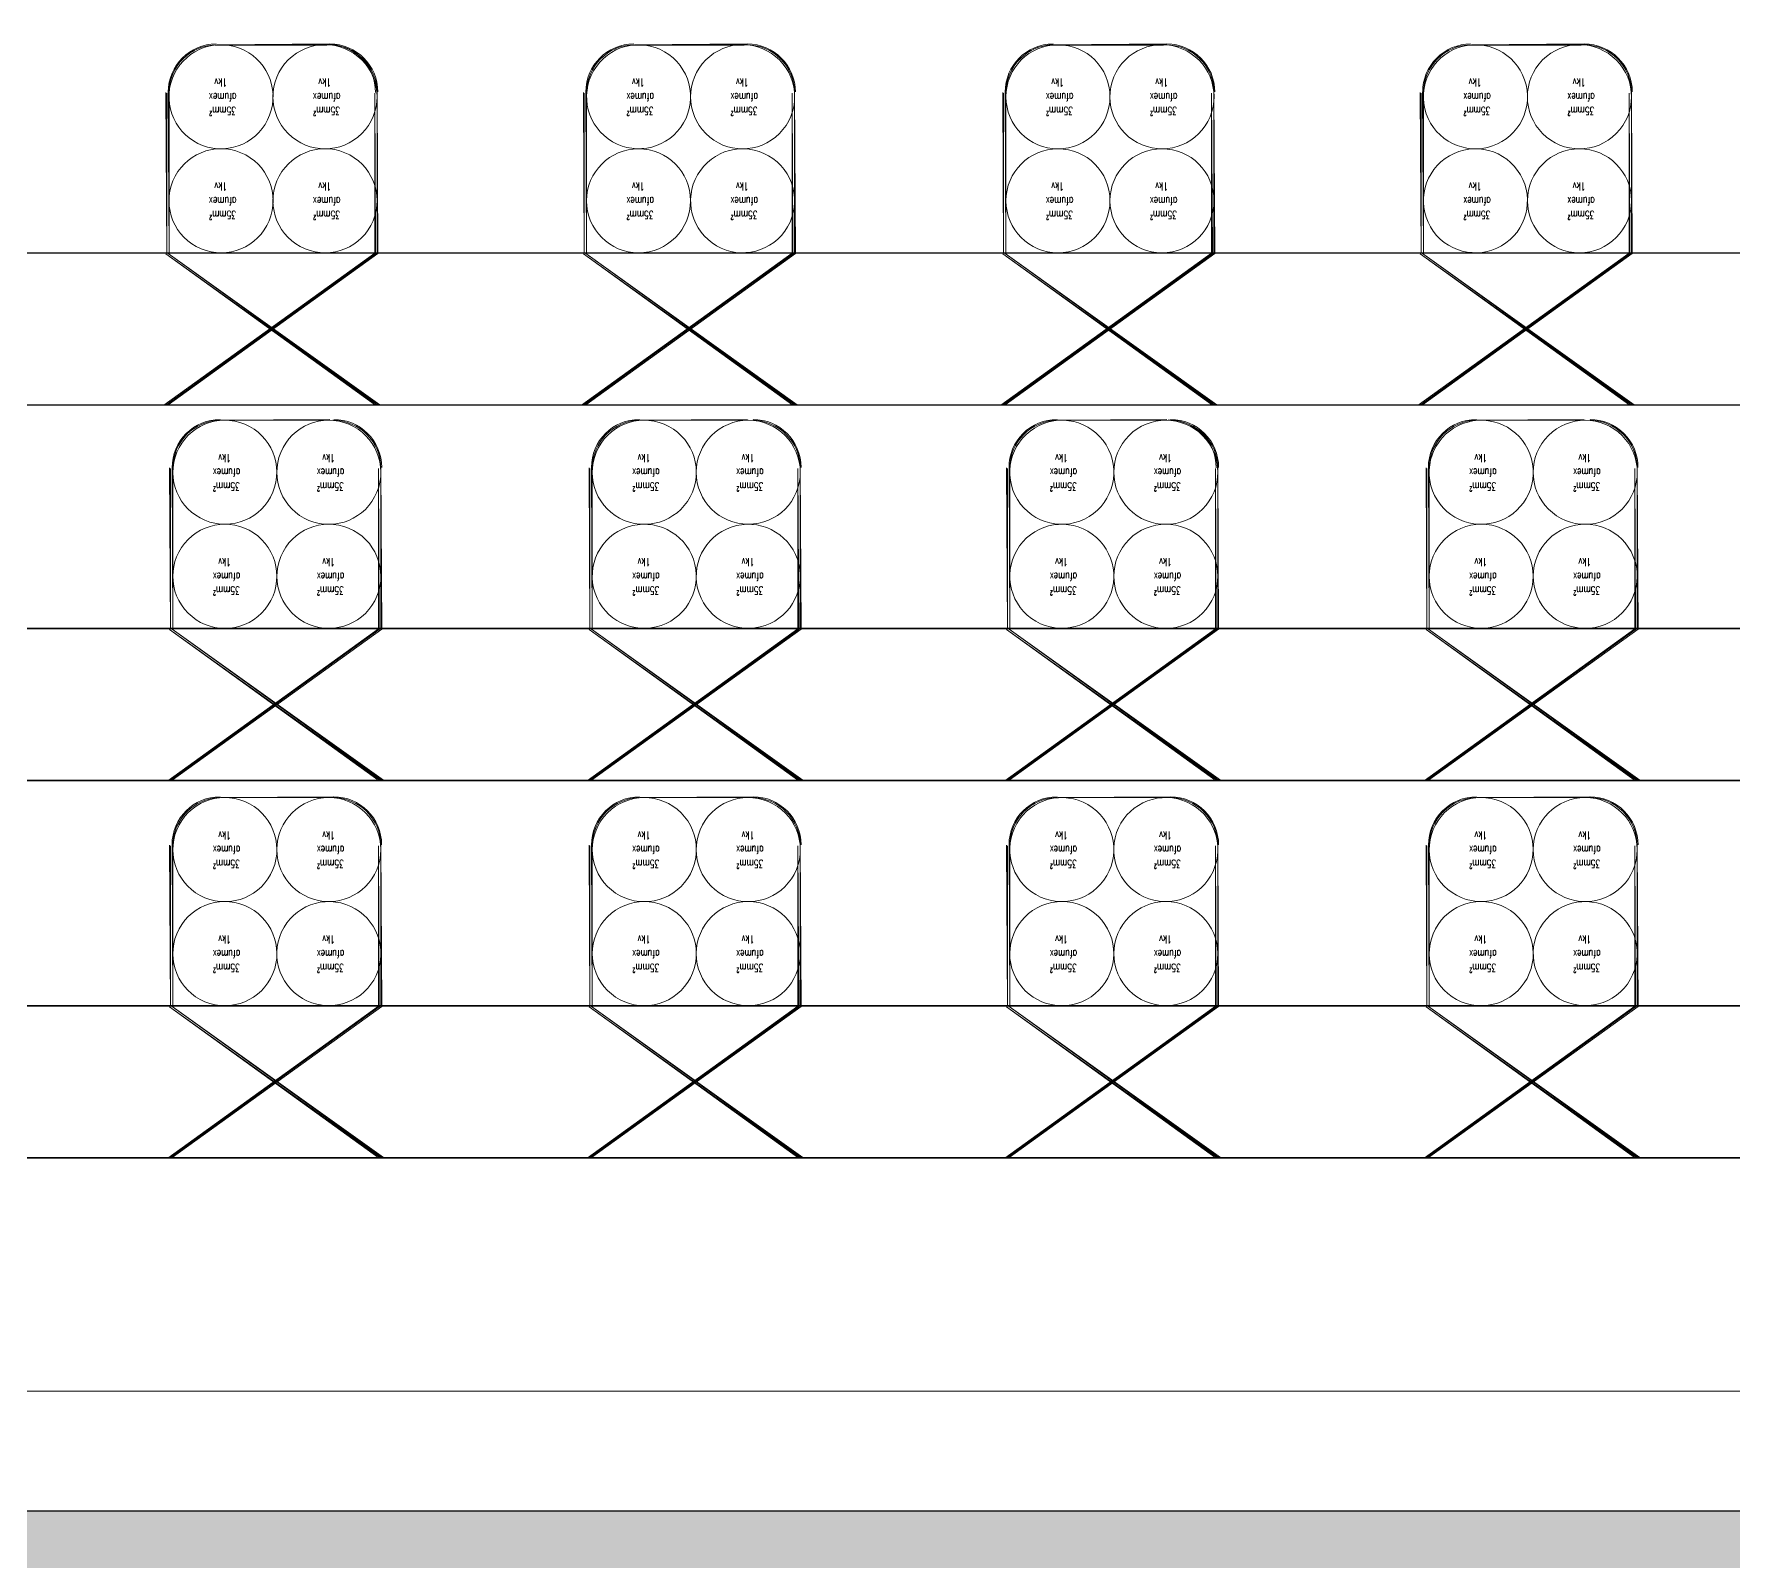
# Model space of a CAD drawing. Extents: x -14.2 to 52.3, y 3.7 to 90.9.
# Drawn here: x 12.5052 to 12.7176, y 17.6124 to 17.8033 of the extents above; entities that cross this region are included whole.
import ezdxf

# ---------------------------------------------------------------- set-up
doc = ezdxf.new("R2010")
doc.units = 0
for name, color, linetype, lineweight in [('limpo_PINI-PSG-PE-0102-LAZ-R00$0$0-1', 7, 'Continuous', 5), ('limpo_PINI-PSG-PE-0102-LAZ-R00$0$A-DETL', 1, 'Continuous', 5), ('limpo_PINI-PSG-PE-0102-LAZ-R00$0$A-DETL-GENF', 1, 'Continuous', 5), ('limpo_PINI-PSG-PE-0102-LAZ-R00$0$A-WALL-FNSH', 1, 'Continuous', 40), ('limpo_PINI-PSG-PE-0102-LAZ-R00$0$PNIN-HID-PL-0009-LAZ-R00_dwg', 8, 'Continuous', 5)]:
    doc.layers.add(name, color=color, linetype=linetype, lineweight=lineweight)
doc.layers.add('limpo_PINI-PSG-PE-0102-LAZ-R00$0$0-8', color=7, linetype='Continuous', lineweight=5, true_color=0x999999)
doc.layers.add('limpo_PINI-PSG-PE-0102-LAZ-R00$0$XR_ARQT', color=7, linetype='Continuous')
doc.layers.add('XR_ARQT', color=7, linetype='Continuous')
doc.styles.add('limpo_PINI-PSG-PE-0102-LAZ-R00$0$RomanS_2', font='romans__.ttf', dxfattribs={"width": 0.7, "height": 0.001})

# ---------------------------------------------------------------- blocks, each defined once
blk = doc.blocks.new('limpo_PINI-PSG-PE-0102-LAZ-R00$0$LAZ GERAL - PNE_dwg-25011385-009 - PRE - PAV_ LAZER - GERAL')
at = {"layer": 'limpo_PINI-PSG-PE-0102-LAZ-R00$0$0-8'}
for p, q in [((-8.78, -7.05452), (-9.8293, -7.05452)), ((-9.07896, -7.05452), (-9.07896, -7.05402)), ((-9.02677, -7.05452), (-9.02677, -7.05402)), ((-8.97435, -7.05452), (-8.97435, -7.05402)), ((-8.92217, -7.05452), (-8.92217, -7.05402)), ((-8.78, -7.10145), (-9.8293, -7.10145)), ((-8.78, -7.14861), (-9.8293, -7.14861))]:
    blk.add_line(p, q, dxfattribs=at)
at = {"layer": 'limpo_PINI-PSG-PE-0102-LAZ-R00$0$0-8', "flags": 128}
for points in [[(-9.08496, -7.02842), (-9.09906, -7.02852), (-9.08506, -7.02852)], [(-9.03277, -7.02842), (-9.04687, -7.02852), (-9.03287, -7.02852)], [(-8.98035, -7.02842), (-8.99445, -7.02852), (-8.98045, -7.02852)], [(-8.92817, -7.02842), (-8.94227, -7.02852), (-8.92827, -7.02852)], [(-9.10516, -7.07352), (-9.07896, -7.05462), (-9.07906, -7.03452), (-9.07906, -7.05452), (-9.10539, -7.07352)], [(-9.10516, -7.03442), (-9.10506, -7.05452), (-9.10506, -7.03452)], [(-9.05297, -7.07352), (-9.02677, -7.05462), (-9.02687, -7.03452), (-9.02687, -7.05452), (-9.05321, -7.07352)], [(-9.05297, -7.03442), (-9.05287, -7.05452), (-9.05287, -7.03452)], [(-9.00055, -7.07352), (-8.97435, -7.05462), (-8.97445, -7.03452), (-8.97445, -7.05452), (-9.00079, -7.07352)], [(-9.00055, -7.03442), (-9.00045, -7.05452), (-9.00045, -7.03452)], [(-8.94837, -7.07352), (-8.92217, -7.05462), (-8.92227, -7.03452), (-8.92227, -7.05452), (-8.94861, -7.07352)], [(-8.94837, -7.03442), (-8.94827, -7.05452), (-8.94827, -7.03452)], [(-9.8293, -7.05452), (-9.8293, -7.07352), (-8.78, -7.07352)], [(-9.07896, -7.07352), (-9.10516, -7.05462), (-9.07872, -7.07352)], [(-9.02677, -7.07352), (-9.05297, -7.05462), (-9.02653, -7.07352)], [(-8.97435, -7.07352), (-9.00055, -7.05462), (-8.97411, -7.07352)], [(-8.92217, -7.07352), (-8.94837, -7.05462), (-8.92193, -7.07352)], [(-9.08496, -7.07535), (-9.09906, -7.07545), (-9.08506, -7.07545)], [(-9.03277, -7.07535), (-9.04687, -7.07545), (-9.03287, -7.07545)], [(-8.98035, -7.07535), (-8.99445, -7.07545), (-8.98045, -7.07545)], [(-8.92817, -7.07535), (-8.94227, -7.07545), (-8.92827, -7.07545)], [(-9.10468, -7.12045), (-9.07848, -7.10155), (-9.07858, -7.08145), (-9.07858, -7.10145), (-9.10492, -7.12045)], [(-9.10468, -7.08135), (-9.10458, -7.10145), (-9.10458, -7.08145)], [(-9.05226, -7.12045), (-9.02606, -7.10155), (-9.02616, -7.08145), (-9.02616, -7.10145), (-9.0525, -7.12045)], [(-9.05226, -7.08135), (-9.05216, -7.10145), (-9.05216, -7.08145)], [(-9.00007, -7.12045), (-8.97387, -7.10155), (-8.97397, -7.08145), (-8.97397, -7.10145), (-9.00031, -7.12045)], [(-9.00007, -7.08135), (-8.99997, -7.10145), (-8.99997, -7.08145)], [(-8.94765, -7.12045), (-8.92145, -7.10155), (-8.92155, -7.08145), (-8.92155, -7.10145), (-8.94789, -7.12045)], [(-8.94765, -7.08135), (-8.94755, -7.10145), (-8.94755, -7.08145)], [(-9.05226, -7.10145), (-9.07848, -7.10145), (-9.07848, -7.10065)], [(-8.94765, -7.10145), (-8.97387, -7.10145), (-8.97387, -7.10065)], [(-9.8293, -7.10145), (-9.8293, -7.12045), (-8.78, -7.12045)], [(-9.07848, -7.12045), (-9.10468, -7.10155), (-9.07824, -7.12045)], [(-9.02606, -7.12045), (-9.05226, -7.10155), (-9.02582, -7.12045)], [(-8.97387, -7.12045), (-9.00007, -7.10155), (-8.97364, -7.12045)], [(-8.92145, -7.12045), (-8.94765, -7.10155), (-8.92122, -7.12045)], [(-9.08448, -7.12251), (-9.09858, -7.12261), (-9.08458, -7.12261)], [(-9.03206, -7.12251), (-9.04616, -7.12261), (-9.03216, -7.12261)], [(-8.97987, -7.12251), (-8.99397, -7.12261), (-8.97997, -7.12261)], [(-8.92745, -7.12251), (-8.94155, -7.12261), (-8.92755, -7.12261)], [(-9.10468, -7.16761), (-9.07848, -7.14871), (-9.07858, -7.12861), (-9.07858, -7.14861), (-9.10492, -7.16761)], [(-9.10468, -7.12851), (-9.10458, -7.14861), (-9.10458, -7.12861)], [(-9.05226, -7.16761), (-9.02606, -7.14871), (-9.02616, -7.12861), (-9.02616, -7.14861), (-9.0525, -7.16761)], [(-9.05226, -7.12851), (-9.05216, -7.14861), (-9.05216, -7.12861)], [(-9.00007, -7.16761), (-8.97387, -7.14871), (-8.97397, -7.12861), (-8.97397, -7.14861), (-9.00031, -7.16761)], [(-9.00007, -7.12851), (-8.99997, -7.14861), (-8.99997, -7.12861)], [(-8.94765, -7.16761), (-8.92145, -7.14871), (-8.92155, -7.12861), (-8.92155, -7.14861), (-8.94789, -7.16761)], [(-8.94765, -7.12851), (-8.94755, -7.14861), (-8.94755, -7.12861)], [(-9.05226, -7.14861), (-9.07848, -7.14861), (-9.07848, -7.14781)], [(-8.94765, -7.14861), (-8.97387, -7.14861), (-8.97387, -7.14781)], [(-9.8293, -7.14861), (-9.8293, -7.16761), (-8.78, -7.16761)], [(-9.07848, -7.16761), (-9.10468, -7.14871), (-9.07824, -7.16761)], [(-9.02606, -7.16761), (-9.05226, -7.14871), (-9.02582, -7.16761)], [(-8.97387, -7.16761), (-9.00007, -7.14871), (-8.97364, -7.16761)], [(-8.92145, -7.16761), (-8.94765, -7.14871), (-8.92122, -7.16761)]]:
    blk.add_lwpolyline(points, dxfattribs=at)
at = {"layer": 'limpo_PINI-PSG-PE-0102-LAZ-R00$0$0-8'}
for centre in [(-8.99395, -7.04802), (-8.98095, -7.04802), (-8.98047, -7.14211)]:
    blk.add_circle(centre, 0.0065, dxfattribs=at)
for centre in [(-9.08496, -7.03442), (-8.97987, -7.08135)]:
    blk.add_arc(centre, 0.006, 0, 90, dxfattribs=at)
for centre, major_axis, ratio in [((-9.09856, -7.03502), (-0.00642, 0.00104), 0.999999), ((-9.08556, -7.03502), (0.0046, 0.0046), 1), ((-9.04637, -7.03502), (-0.00527, 0.0038), 0.999999), ((-9.03337, -7.03502), (0.0046, 0.0046), 1), ((-8.99395, -7.03502), (0.0065, 0), 1), ((-8.98095, -7.03502), (-0.00601, 0.00249), 1), ((-8.94177, -7.03502), (0.00633, 0.00149), 1), ((-8.92877, -7.03502), (0.0046, 0.0046), 1), ((-9.09856, -7.04802), (0.00249, 0.00601), 1), ((-9.08556, -7.04802), (-0.00601, 0.00249), 1), ((-9.04637, -7.04802), (0, 0.0065), 1), ((-9.03337, -7.04802), (-0.00527, 0.0038), 0.999999), ((-8.94177, -7.04802), (0.00527, 0.0038), 0.999999), ((-8.92877, -7.04802), (0.0065, 0), 1), ((-9.09808, -7.08195), (0.00188, 0.00622), 0.999999), ((-9.08508, -7.08195), (0.00249, 0.00601), 1), ((-9.04566, -7.08195), (0.00249, 0.00601), 1), ((-9.03266, -7.08195), (0, 0.0065), 1), ((-8.99347, -7.08195), (-0.00342, 0.00553), 1), ((-8.98047, -7.08195), (-0.0046, 0.0046), 1), ((-8.94105, -7.08195), (-0.00104, 0.00642), 0.999999), ((-8.92805, -7.08195), (0.0046, 0.0046), 0.999999), ((-9.09808, -7.09495), (-0.0046, 0.0046), 1), ((-9.08508, -7.09495), (0.00307, 0.00573), 0.999999), ((-9.04566, -7.09495), (0.00633, 0.00149), 1), ((-9.03266, -7.09495), (-0.00149, 0.00633), 1), ((-8.99347, -7.09495), (-0.00527, 0.0038), 0.999999), ((-8.98047, -7.09495), (-0.0046, 0.0046), 1), ((-8.94105, -7.09495), (0, 0.0065), 1), ((-8.92805, -7.09495), (0.00601, 0.00249), 1), ((-9.09808, -7.12911), (-0.00601, 0.00249), 1), ((-9.04566, -7.12911), (-0.0046, 0.0046), 1), ((-9.03266, -7.12911), (-0.00601, 0.00249), 1), ((-8.99347, -7.12911), (-0.00527, 0.0038), 0.999999), ((-8.98047, -7.12911), (-0.00633, 0.00149), 1), ((-8.94105, -7.12911), (0.00188, 0.00622), 0.999999), ((-9.08508, -7.12911), (0.0065, 0), 1), ((-8.92805, -7.12911), (0.0065, 0), 1), ((-9.09808, -7.14211), (0.00249, 0.00601), 1), ((-9.08508, -7.14211), (-0.00633, 0.00149), 1), ((-9.04566, -7.14211), (0.0046, 0.0046), 1), ((-8.99347, -7.14211), (-0.00249, 0.00601), 1), ((-8.94105, -7.14211), (0.00249, 0.00601), 1), ((-8.92805, -7.14211), (0.0038, 0.00527), 0.999999), ((-9.03266, -7.14211), (0, 0.0065), 1)]:
    blk.add_ellipse(centre, major_axis=major_axis, ratio=ratio, dxfattribs=at)
for centre, major_axis, ratio, start_param, end_param in [((-9.09916, -7.03442), (-0.00574, 0.00174), 0.999999, 5.006391, 6.577187), ((-9.09906, -7.03452), (0.00554, 0.0023), 0.999999, 1.178097, 2.748893), ((-9.08506, -7.03452), (-0.0023, 0.00554), 1, 4.319692, 5.890488), ((-9.04697, -7.03442), (-0.00138, 0.00584), 1, 6.051359, 7.622155), ((-9.04687, -7.03452), (-0.0023, 0.00554), 0.999999, 5.890485, 7.461281), ((-9.03287, -7.03452), (0, 0.006), 1, 4.712389, 6.283185), ((-9.03277, -7.03442), (0.006, 0), 1, 0, 1.570796), ((-8.99455, -7.03442), (-0.00424, 0.00424), 0.999999, 5.497785, 7.068581), ((-8.99445, -7.03452), (-0.00351, 0.00487), 0.999999, 5.658662, 7.229458), ((-8.98045, -7.03452), (-0.00529, 0.00283), 0.999999, 3.632992, 5.203788), ((-8.98035, -7.03442), (0, 0.006), 1, 4.712389, 6.283185), ((-8.94237, -7.03442), (-0.00424, 0.00424), 1, 5.497779, 7.068576), ((-8.94227, -7.03452), (0.00424, 0.00424), 1, 0.785398, 2.356194), ((-8.92827, -7.03452), (-0.00351, 0.00487), 0.999999, 4.087865, 5.658661), ((-8.92817, -7.03442), (0.006, 0), 1, 0, 1.570796), ((-9.09868, -7.08135), (0.0051, 0.00315), 1, 1.017221, 2.588018), ((-9.09858, -7.08145), (0, 0.006), 1, 0, 1.570796), ((-9.08458, -7.08145), (0.0023, 0.00554), 0.999999, 5.105087, 6.675883), ((-9.08448, -7.08135), (0.006, 0), 1, 0, 1.570796), ((-9.04626, -7.08135), (0, 0.006), 1, 0, 1.570796), ((-9.04616, -7.08145), (0.00554, 0.0023), 1, 1.178099, 2.748895), ((-9.03216, -7.08145), (0.0023, 0.00554), 0.999999, 5.10509, 6.675886), ((-9.03206, -7.08135), (0, 0.006), 1, 4.712389, 6.283185), ((-8.99407, -7.08135), (0.006, 0), 1, 1.570796, 3.141593), ((-8.99397, -7.08145), (0.00554, 0.0023), 1, 1.178096, 2.748892), ((-8.97997, -7.08145), (0.00529, 0.00283), 0.999999, 5.791788, 7.362584), ((-8.94165, -7.08135), (-0.00351, 0.00487), 0.999999, 5.658666, 7.229462), ((-8.94155, -7.08145), (-0.00592, 0.00096), 0.999999, 4.873265, 6.444061), ((-8.92755, -7.08145), (0.00584, 0.00138), 1, 6.051361, 7.622158), ((-8.92745, -7.08135), (-0.00424, 0.00424), 1, 3.926992, 5.497789), ((-9.09868, -7.12851), (0, 0.006), 1, 0, 1.570796), ((-9.08448, -7.12851), (-0.0051, 0.00315), 1, 3.695166, 5.265962), ((-9.04626, -7.12851), (-0.00315, 0.0051), 1, 5.729616, 7.300413), ((-9.03206, -7.12851), (0.0023, 0.00554), 0.999999, 5.105089, 6.675885), ((-8.99407, -7.12851), (-0.00424, 0.00424), 1, 5.49779, 7.068586), ((-8.97987, -7.12851), (0.0051, 0.00315), 1, 5.729612, 7.300409), ((-8.94165, -7.12851), (0.00424, 0.00424), 1, 0.785404, 2.356201), ((-8.92745, -7.12851), (0.00554, 0.0023), 1, 5.890486, 7.461283), ((-9.09858, -7.12861), (0.00424, 0.00424), 1, 0.785411, 2.356207), ((-9.08458, -7.12861), (0.00554, 0.0023), 1, 5.890485, 7.461281), ((-9.04616, -7.12861), (-0.00554, 0.0023), 1, 5.105088, 6.675884), ((-9.03216, -7.12861), (-0.00554, 0.0023), 0.999999, 3.534292, 5.105089), ((-8.99397, -7.12861), (0.006, 0), 1, 1.570796, 3.141593), ((-8.97997, -7.12861), (-0.00574, 0.00174), 0.999999, 3.435593, 5.006389), ((-8.94155, -7.12861), (0.00554, 0.0023), 1, 1.178097, 2.748894), ((-8.92755, -7.12861), (0.00554, 0.0023), 1, 5.890486, 7.461283)]:
    blk.add_ellipse(centre, major_axis=major_axis, ratio=ratio, start_param=start_param, end_param=end_param, dxfattribs=at)
at = {"layer": 'limpo_PINI-PSG-PE-0102-LAZ-R00$0$0-1', "char_height": 0.001, "attachment_point": 1, "rotation": 180, "line_spacing_factor": 0.983083, "style": 'limpo_PINI-PSG-PE-0102-LAZ-R00$0$RomanS_2'}
for s, insert, width in [('1kv', (-9.0978, -7.03375), 0.0021333), ('1kv', (-9.0848, -7.03375), 0.0021333), ('1kv', (-9.04562, -7.03375), 0.0021333), ('1kv', (-9.03262, -7.03375), 0.0021333), ('1kv', (-8.9932, -7.03375), 0.0021333), ('1kv', (-8.9802, -7.03375), 0.0021333), ('1kv', (-8.94102, -7.03375), 0.0021333), ('1kv', (-8.92802, -7.03375), 0.0021333), ('afumex', (-9.09662, -7.03557), 0.0045957), ('afumex', (-9.08362, -7.03557), 0.0045957), ('afumex', (-9.04444, -7.03557), 0.0045957), ('afumex', (-9.03144, -7.03557), 0.0045957), ('afumex', (-8.99202, -7.03557), 0.0045957), ('afumex', (-8.97902, -7.03557), 0.0045957), ('afumex', (-8.93984, -7.03557), 0.0045957), ('afumex', (-8.92684, -7.03557), 0.0045957), ('35mm²', (-9.09667, -7.03729), 0.0044251), ('35mm²', (-9.08367, -7.03729), 0.0044251), ('35mm²', (-9.04449, -7.03729), 0.0044251), ('35mm²', (-9.03149, -7.03729), 0.0044251), ('35mm²', (-8.99207, -7.03729), 0.0044251), ('35mm²', (-8.97907, -7.03729), 0.0044251), ('35mm²', (-8.93989, -7.03729), 0.0044251), ('35mm²', (-8.92689, -7.03729), 0.0044251), ('1kv', (-9.0978, -7.04675), 0.0021333), ('1kv', (-9.0848, -7.04675), 0.0021333), ('1kv', (-9.04562, -7.04675), 0.0021333), ('1kv', (-9.03262, -7.04675), 0.0021333), ('1kv', (-8.9932, -7.04675), 0.0021333), ('1kv', (-8.9802, -7.04675), 0.0021333), ('1kv', (-8.94102, -7.04675), 0.0021333), ('1kv', (-8.92802, -7.04675), 0.0021333), ('afumex', (-9.09662, -7.04857), 0.0045957), ('afumex', (-9.08362, -7.04857), 0.0045957), ('afumex', (-9.04444, -7.04857), 0.0045957), ('afumex', (-9.03144, -7.04857), 0.0045957), ('afumex', (-8.99202, -7.04857), 0.0045957), ('afumex', (-8.97902, -7.04857), 0.0045957), ('afumex', (-8.93984, -7.04857), 0.0045957), ('afumex', (-8.92684, -7.04857), 0.0045957), ('35mm²', (-9.09667, -7.05029), 0.0044251), ('35mm²', (-9.08367, -7.05029), 0.0044251), ('35mm²', (-9.04449, -7.05029), 0.0044251), ('35mm²', (-9.03149, -7.05029), 0.0044251), ('35mm²', (-8.99207, -7.05029), 0.0044251), ('35mm²', (-8.97907, -7.05029), 0.0044251), ('35mm²', (-8.93989, -7.05029), 0.0044251), ('35mm²', (-8.92689, -7.05029), 0.0044251), ('1kv', (-9.09732, -7.08068), 0.0021333), ('1kv', (-9.08432, -7.08068), 0.0021333), ('1kv', (-9.0449, -7.08068), 0.0021333), ('1kv', (-9.0319, -7.08068), 0.0021333), ('1kv', (-8.99272, -7.08068), 0.0021333), ('1kv', (-8.97972, -7.08068), 0.0021333), ('1kv', (-8.9403, -7.08068), 0.0021333), ('1kv', (-8.9273, -7.08068), 0.0021333), ('afumex', (-9.09615, -7.0825), 0.0045957), ('afumex', (-9.08315, -7.0825), 0.0045957), ('afumex', (-9.04373, -7.0825), 0.0045957), ('afumex', (-9.03073, -7.0825), 0.0045957), ('afumex', (-8.99154, -7.0825), 0.0045957), ('afumex', (-8.97854, -7.0825), 0.0045957), ('afumex', (-8.93912, -7.0825), 0.0045957), ('afumex', (-8.92612, -7.0825), 0.0045957), ('35mm²', (-9.0962, -7.08422), 0.0044251), ('35mm²', (-9.0832, -7.08422), 0.0044251), ('35mm²', (-9.04377, -7.08422), 0.0044251), ('35mm²', (-9.03077, -7.08422), 0.0044251), ('35mm²', (-8.99159, -7.08422), 0.0044251), ('35mm²', (-8.97859, -7.08422), 0.0044251), ('35mm²', (-8.93917, -7.08422), 0.0044251), ('35mm²', (-8.92617, -7.08422), 0.0044251), ('1kv', (-9.09732, -7.09368), 0.0021333), ('1kv', (-9.08432, -7.09368), 0.0021333), ('1kv', (-9.0449, -7.09368), 0.0021333), ('1kv', (-9.0319, -7.09368), 0.0021333), ('1kv', (-8.99272, -7.09368), 0.0021333), ('1kv', (-8.97972, -7.09368), 0.0021333), ('1kv', (-8.9403, -7.09368), 0.0021333), ('1kv', (-8.9273, -7.09368), 0.0021333), ('afumex', (-9.09615, -7.0955), 0.0045957), ('afumex', (-9.08315, -7.0955), 0.0045957), ('afumex', (-9.04373, -7.0955), 0.0045957), ('afumex', (-9.03073, -7.0955), 0.0045957), ('afumex', (-8.99154, -7.0955), 0.0045957), ('afumex', (-8.97854, -7.0955), 0.0045957), ('afumex', (-8.93912, -7.0955), 0.0045957), ('afumex', (-8.92612, -7.0955), 0.0045957), ('35mm²', (-9.0962, -7.09722), 0.0044251), ('35mm²', (-9.0832, -7.09722), 0.0044251), ('35mm²', (-9.04377, -7.09722), 0.0044251), ('35mm²', (-9.03077, -7.09722), 0.0044251), ('35mm²', (-8.99159, -7.09722), 0.0044251), ('35mm²', (-8.97859, -7.09722), 0.0044251), ('35mm²', (-8.93917, -7.09722), 0.0044251), ('35mm²', (-8.92617, -7.09722), 0.0044251), ('afumex', (-9.09615, -7.12966), 0.0045957), ('1kv', (-9.09732, -7.12784), 0.0021333), ('afumex', (-9.08315, -7.12966), 0.0045957), ('1kv', (-9.08432, -7.12784), 0.0021333), ('afumex', (-9.04373, -7.12966), 0.0045957), ('1kv', (-9.0449, -7.12784), 0.0021333), ('afumex', (-9.03073, -7.12966), 0.0045957), ('1kv', (-9.0319, -7.12784), 0.0021333), ('afumex', (-8.99154, -7.12966), 0.0045957), ('1kv', (-8.99272, -7.12784), 0.0021333), ('afumex', (-8.97854, -7.12966), 0.0045957), ('1kv', (-8.97972, -7.12784), 0.0021333), ('afumex', (-8.93912, -7.12966), 0.0045957), ('1kv', (-8.9403, -7.12784), 0.0021333), ('afumex', (-8.92612, -7.12966), 0.0045957), ('1kv', (-8.9273, -7.12784), 0.0021333), ('35mm²', (-9.0962, -7.13138), 0.0044251), ('35mm²', (-9.0832, -7.13138), 0.0044251), ('35mm²', (-9.04377, -7.13138), 0.0044251), ('35mm²', (-9.03077, -7.13138), 0.0044251), ('35mm²', (-8.99159, -7.13138), 0.0044251), ('35mm²', (-8.97859, -7.13138), 0.0044251), ('35mm²', (-8.93917, -7.13138), 0.0044251), ('35mm²', (-8.92617, -7.13138), 0.0044251), ('afumex', (-9.09615, -7.14266), 0.0045957), ('1kv', (-9.09732, -7.14084), 0.0021333), ('afumex', (-9.08315, -7.14266), 0.0045957), ('1kv', (-9.08432, -7.14084), 0.0021333), ('afumex', (-9.04373, -7.14266), 0.0045957), ('1kv', (-9.0449, -7.14084), 0.0021333), ('afumex', (-9.03073, -7.14266), 0.0045957), ('1kv', (-9.0319, -7.14084), 0.0021333), ('afumex', (-8.99154, -7.14266), 0.0045957), ('1kv', (-8.99272, -7.14084), 0.0021333), ('afumex', (-8.97854, -7.14266), 0.0045957), ('1kv', (-8.97972, -7.14084), 0.0021333), ('afumex', (-8.93912, -7.14266), 0.0045957), ('1kv', (-8.9403, -7.14084), 0.0021333), ('afumex', (-8.92612, -7.14266), 0.0045957), ('1kv', (-8.9273, -7.14084), 0.0021333), ('35mm²', (-9.0962, -7.14438), 0.0044251), ('35mm²', (-9.0832, -7.14438), 0.0044251), ('35mm²', (-9.04377, -7.14438), 0.0044251), ('35mm²', (-9.03077, -7.14438), 0.0044251), ('35mm²', (-8.99159, -7.14438), 0.0044251), ('35mm²', (-8.97859, -7.14438), 0.0044251), ('35mm²', (-8.93917, -7.14438), 0.0044251), ('35mm²', (-8.92617, -7.14438), 0.0044251)]:
    blk.add_mtext(s, dxfattribs=dict(at, insert=insert, width=width))
blk = doc.blocks.new('limpo_PINI-PSG-PE-0102-LAZ-R00$0$PNIN-HID-PL-0009-LAZ-R00_dwg-3604853-5PPE_008_LAZER__P_A_0_09_')
at = {"color": 9, "lineweight": 5}
for p, q in [((22479.55, 12001.55), (21430.24, 12001.55)), ((21430.24, 11982.55), (22479.55, 11982.55)), ((22174.59, 11980.72), (22160.49, 11980.62)), ((22226.77, 11980.72), (22212.67, 11980.62)), ((22279.19, 11980.72), (22265.09, 11980.62)), ((22331.37, 11980.72), (22317.27, 11980.62)), ((22479.54, 11954.62), (21430.24, 11954.62)), ((21430.24, 11935.62), (22479.54, 11935.62)), ((22175.06, 11933.56), (22160.96, 11933.46)), ((22227.48, 11933.56), (22213.38, 11933.46)), ((22279.67, 11933.56), (22265.57, 11933.46)), ((22332.09, 11933.56), (22317.99, 11933.46)), ((22479.54, 11907.46), (21430.24, 11907.46)), ((21430.24, 11888.46), (22479.54, 11888.46))]:
    blk.add_line(p, q, dxfattribs=at)
at = {"color": 9, "lineweight": 5, "flags": 128}
for points in [[(22174.59, 12027.65), (22160.49, 12027.55), (22174.49, 12027.55)], [(22226.77, 12027.65), (22212.67, 12027.55), (22226.67, 12027.55)], [(22279.19, 12027.65), (22265.09, 12027.55), (22279.09, 12027.55)], [(22331.37, 12027.65), (22317.27, 12027.55), (22331.27, 12027.55)], [(22154.39, 11982.55), (22180.59, 12001.45), (22180.49, 12021.55), (22180.49, 12001.55), (22154.15, 11982.55)], [(22154.39, 12021.65), (22154.49, 12001.55), (22154.49, 12021.55)], [(22206.57, 11982.55), (22232.77, 12001.45), (22232.67, 12021.55), (22232.67, 12001.55), (22206.33, 11982.55)], [(22206.57, 12021.65), (22206.67, 12001.55), (22206.67, 12021.55)], [(22258.99, 11982.55), (22285.19, 12001.45), (22285.09, 12021.55), (22285.09, 12001.55), (22258.75, 11982.55)], [(22258.99, 12021.65), (22259.09, 12001.55), (22259.09, 12021.55)], [(22311.17, 11982.55), (22337.37, 12001.45), (22337.27, 12021.55), (22337.27, 12001.55), (22310.93, 11982.55)], [(22311.17, 12021.65), (22311.27, 12001.55), (22311.27, 12021.55)], [(22180.59, 11982.55), (22154.39, 12001.45), (22180.82, 11982.55)], [(22232.77, 11982.55), (22206.57, 12001.45), (22233.01, 11982.55)], [(22285.19, 11982.55), (22258.99, 12001.45), (22285.43, 11982.55)], [(22337.37, 11982.55), (22311.17, 12001.45), (22337.61, 11982.55)], [(22154.86, 11935.62), (22181.06, 11954.52), (22180.96, 11974.62), (22180.96, 11954.62), (22154.63, 11935.62)], [(22154.86, 11974.72), (22154.96, 11954.62), (22154.96, 11974.62)], [(22207.28, 11935.62), (22233.48, 11954.52), (22233.38, 11974.62), (22233.38, 11954.62), (22207.05, 11935.62)], [(22207.28, 11974.72), (22207.38, 11954.62), (22207.38, 11974.62)], [(22259.47, 11935.62), (22285.67, 11954.52), (22285.57, 11974.62), (22285.57, 11954.62), (22259.23, 11935.62)], [(22259.47, 11974.72), (22259.57, 11954.62), (22259.57, 11974.62)], [(22311.89, 11935.62), (22338.09, 11954.52), (22337.99, 11974.62), (22337.99, 11954.62), (22311.65, 11935.62)], [(22311.89, 11974.72), (22311.99, 11954.62), (22311.99, 11974.62)], [(22181.06, 11935.62), (22154.86, 11954.52), (22181.3, 11935.62)], [(22233.48, 11935.62), (22207.28, 11954.52), (22233.72, 11935.62)], [(22285.67, 11935.62), (22259.47, 11954.52), (22285.91, 11935.62)], [(22338.09, 11935.62), (22311.89, 11954.52), (22338.33, 11935.62)], [(22154.86, 11888.46), (22181.06, 11907.36), (22180.96, 11927.46), (22180.96, 11907.46), (22154.63, 11888.46)], [(22154.86, 11927.56), (22154.96, 11907.46), (22154.96, 11927.46)], [(22207.28, 11888.46), (22233.48, 11907.36), (22233.38, 11927.46), (22233.38, 11907.46), (22207.05, 11888.46)], [(22207.28, 11927.56), (22207.38, 11907.46), (22207.38, 11927.46)], [(22259.47, 11888.46), (22285.67, 11907.36), (22285.57, 11927.46), (22285.57, 11907.46), (22259.23, 11888.46)], [(22259.47, 11927.56), (22259.57, 11907.46), (22259.57, 11927.46)], [(22311.89, 11888.46), (22338.09, 11907.36), (22337.99, 11927.46), (22337.99, 11907.46), (22311.65, 11888.46)], [(22311.89, 11927.56), (22311.99, 11907.46), (22311.99, 11927.46)], [(22181.06, 11888.46), (22154.86, 11907.36), (22181.3, 11888.46)], [(22233.48, 11888.46), (22207.28, 11907.36), (22233.72, 11888.46)], [(22285.67, 11888.46), (22259.47, 11907.36), (22285.91, 11888.46)], [(22338.09, 11888.46), (22311.89, 11907.36), (22338.33, 11888.46)]]:
    blk.add_lwpolyline(points, dxfattribs=at)
at = {"color": 9, "lineweight": 5}
for centre in [(22174.59, 12021.65), (22279.67, 11974.72)]:
    blk.add_arc(centre, 6, 0, 90, dxfattribs=at)
blk = doc.blocks.new('limpo_PINI-PSG-PE-0102-LAZ-R00$0$A$C745163c0')
at = {"layer": 'limpo_PINI-PSG-PE-0102-LAZ-R00$0$A-DETL-GENF'}
blk.add_hatch(color=252, dxfattribs=at).paths.add_polyline_path([(-1214.79, -4240.4), (-735, -4240.4), (-735, -1740.4), (-1235, -1740.4), (-1235, -3990.4), (-4500, -3990.4), (-4500, -1240.4), (-5000, -1240.4), (-5000, -3990.4), (-7375.94, -3990.4), (-7543.99, -3977.28), (-7694.43, -3929.95), (-7830.04, -3850.93), (-7943.57, -3743.26), (-8030.34, -3617.52), (-8089.49, -3469.46), (-8114.53, -3320.4), (-8875.57, 3522.44), (-8899.92, 3763.3), (-8904.08, 3840.96), (-8900.89, 3918.66), (-8864.78, 4126.97), (-8758.37, 4309.66), (-8594.99, 4443.84), (-8223.71, 4625.32), (-7834.73, 4764.89), (-7573, 4836.94), (-7300, 4908.38), (-6554.43, 5083.1), (-6069.83, 5185.35), (-3680, 5695.85), (-3680, 4815), (-5930, 4815), (-5930, 2215), (-3480, 2215), (-3480, 2515), (-5680, 2515), (-5680, 4515), (-3480, 4515), (-3480, 5994.22), (-6362.3, 5379.1), (-6612.93, 5326.16), (-7360.18, 5151.05), (-7643.43, 5076.93), (-7910.04, 4999.66), (-8035.63, 4959.8), (-8155.83, 4918.91), (-8270.06, 4877), (-8378.05, 4833.93), (-8429.06, 4812.16), (-8561.24, 4746.24), (-8692.23, 4677.98), (-8956.09, 4462.14), (-9117.28, 4161.76), (-9151.27, 3822.57), (-9122.61, 3481.55), (-8362.53, -3350.9), (-8324.78, -3555.68), (-8246, -3744.15), (-8128.71, -3913.17), (-7977.76, -4052.38), (-7796.28, -4158.24), (-7597.49, -4221.55), (-7388.98, -4240.4), (-2219.61, -4240.4)])
at = {"layer": 'limpo_PINI-PSG-PE-0102-LAZ-R00$0$A-DETL', "color": 1, "lineweight": 30}
blk.add_line((-1235, -3990.4), (-4500, -3990.4), dxfattribs=at)
at = {"layer": 'limpo_PINI-PSG-PE-0102-LAZ-R00$0$A-WALL-FNSH', "lineweight": 5}
blk.add_line((-1250, -3975.4), (-2325.02, -3975.4), dxfattribs=at)
at = {"layer": 'limpo_PINI-PSG-PE-0102-LAZ-R00$0$PNIN-HID-PL-0009-LAZ-R00_dwg', "color": 9}
blk.add_blockref('limpo_PINI-PSG-PE-0102-LAZ-R00$0$PNIN-HID-PL-0009-LAZ-R00_dwg-3604853-5PPE_008_LAZER__P_A_0_09_', (-23714.89, -15834.72), dxfattribs=at)
blk = doc.blocks.new('limpo_PINI-PSG-PE-0102-LAZ-R00')
at = {"layer": 'limpo_PINI-PSG-PE-0102-LAZ-R00$0$XR_ARQT', "xscale": 0.001000000000038553, "yscale": 0.001000000000038553, "zscale": 0.001000000000038553}
blk.add_blockref('limpo_PINI-PSG-PE-0102-LAZ-R00$0$A$C745163c0', (14.12396, 21.59203), dxfattribs=at)
at = {"layer": 'limpo_PINI-PSG-PE-0102-LAZ-R00$0$XR_ARQT'}
blk.add_blockref('limpo_PINI-PSG-PE-0102-LAZ-R00$0$LAZ GERAL - PNE_dwg-25011385-009 - PRE - PAV_ LAZER - GERAL', (21.66891, 24.81343), dxfattribs=at)

msp = doc.modelspace()

# ---------------------------------------------------------------- block references
at = {"layer": 'XR_ARQT'}
msp.add_blockref('limpo_PINI-PSG-PE-0102-LAZ-R00', (-0.04177, 0.01702), dxfattribs=at)

doc.saveas('drawing.dxf')
